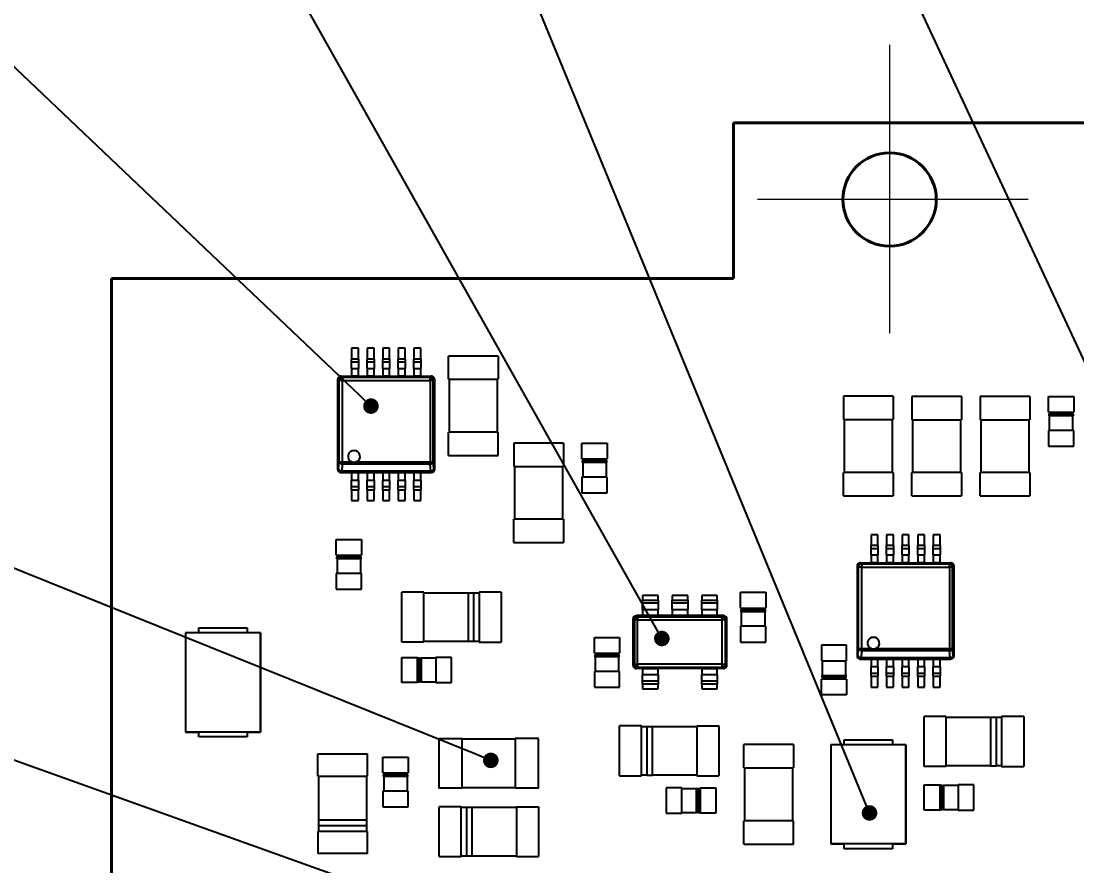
# Paper-space layout 'Layout1' of a CAD drawing. Header units: millimetres. Extents: x 0 to 841, y 0 to 594.
# Drawn here: x 67.9 to 135.8, y 484.7 to 539 of the extents above; entities that cross this region are included whole.
import ezdxf
from ezdxf import colors
from ezdxf.entities.mleader import LeaderData, LeaderLine
from ezdxf.math import Vec2, Vec3

# ---------------------------------------------------------------- set-up
doc = ezdxf.new("R2010")
doc.units = ezdxf.units.MM
doc.layers.get('0').update_dxf_attribs({"lineweight": 50})
doc.styles.add('GOST-2.304_Type-B_italic', font='GOST Common Italic.ttf')

# ---------------------------------------------------------------- blocks, each defined once
blk = doc.blocks.new('_Dot')
at = {"color": 0, "linetype": 'ByBlock', "lineweight": -2}
blk.add_line((-0.5, 0), (-1, 0), dxfattribs=at)
at = {"color": 0, "linetype": 'ByBlock', "lineweight": 90, "const_width": 0.5}
blk.add_lwpolyline([(-0.25, 0, 1), (0.25, 0, 1)], format="xyb", close=True, dxfattribs=at)

psp = doc.layouts.get("Layout1")

# ---------------------------------------------------------------- linework, layer by layer
at = {"color": 18, "lineweight": 20, "true_color": 0x000000}
for p, q in [((123.748, 537.471), (123.748, 518.927)), ((132.65, 527.521), (115.25, 527.521))]:
    psp.add_line(p, q, dxfattribs=at)
at = {"color": 18, "linetype": 'Continuous', "lineweight": 40, "true_color": 0x000000}
for p, q in [((113.712, 522.449), (113.712, 532.449)), ((113.712, 532.449), (273.71, 532.449)), ((73.712, 522.449), (113.712, 522.449)), ((73.712, 342.451), (73.712, 522.449))]:
    psp.add_line(p, q, dxfattribs=at)
at = {"color": 18, "linetype": 'Continuous', "lineweight": 25, "true_color": 0x000000}
for p, q in [((89.592, 517.955), (89.152, 517.955)), ((89.152, 517.955), (89.152, 517.255)), ((89.592, 517.255), (89.592, 517.955)), ((90.592, 517.955), (90.152, 517.955)), ((90.152, 517.955), (90.152, 517.255)), ((90.592, 517.255), (90.592, 517.955)), ((91.592, 517.955), (91.152, 517.955)), ((91.152, 517.955), (91.152, 517.255)), ((91.592, 517.255), (91.592, 517.955)), ((92.592, 517.955), (92.152, 517.955)), ((92.152, 517.955), (92.152, 517.255)), ((92.592, 517.255), (92.592, 517.955)), ((93.592, 517.955), (93.152, 517.955)), ((93.152, 517.955), (93.152, 517.255)), ((93.592, 517.255), (93.592, 517.955)), ((98.572, 517.455), (95.372, 517.455)), ((95.372, 515.955), (95.372, 517.455)), ((98.572, 517.455), (98.572, 515.955)), ((89.592, 517.255), (89.152, 517.255)), ((89.152, 517.055), (89.152, 517.255)), ((89.592, 517.055), (89.152, 517.055)), ((89.152, 516.655), (89.152, 517.055)), ((89.592, 517.255), (89.592, 517.055)), ((89.592, 517.055), (89.592, 516.655)), ((90.592, 517.255), (90.152, 517.255)), ((90.152, 517.055), (90.152, 517.255)), ((90.592, 517.055), (90.152, 517.055)), ((90.152, 516.655), (90.152, 517.055)), ((90.592, 517.255), (90.592, 517.055)), ((90.592, 517.055), (90.592, 516.655)), ((91.592, 517.255), (91.152, 517.255)), ((91.152, 517.055), (91.152, 517.255)), ((91.592, 517.055), (91.152, 517.055)), ((91.152, 516.655), (91.152, 517.055)), ((91.592, 517.255), (91.592, 517.055)), ((91.592, 517.055), (91.592, 516.655)), ((92.592, 517.255), (92.152, 517.255)), ((92.152, 517.055), (92.152, 517.255)), ((92.592, 517.055), (92.152, 517.055)), ((92.152, 516.655), (92.152, 517.055)), ((92.592, 517.255), (92.592, 517.055)), ((92.592, 517.055), (92.592, 516.655)), ((93.592, 517.255), (93.152, 517.255)), ((93.152, 517.055), (93.152, 517.255)), ((93.592, 517.055), (93.152, 517.055)), ((93.152, 516.655), (93.152, 517.055)), ((93.592, 517.255), (93.592, 517.055)), ((93.592, 517.055), (93.592, 516.655)), ((88.279, 516.008), (88.272, 515.953)), ((88.472, 516.155), (88.472, 516.154)), ((88.472, 516.155), (89.152, 516.155)), ((88.552, 516.074), (88.472, 516.154)), ((88.472, 516.154), (94.272, 516.154)), ((88.552, 516.074), (88.552, 515.875)), ((94.192, 516.074), (88.552, 516.074)), ((89.152, 516.655), (89.592, 516.655)), ((89.152, 516.655), (89.152, 516.155)), ((89.592, 516.155), (89.152, 516.155)), ((89.592, 516.155), (89.592, 516.655)), ((89.592, 516.155), (90.152, 516.155)), ((90.152, 516.655), (90.592, 516.655)), ((90.152, 516.655), (90.152, 516.155)), ((90.592, 516.155), (90.152, 516.155)), ((90.592, 516.155), (90.592, 516.655)), ((90.592, 516.155), (91.152, 516.155)), ((91.152, 516.655), (91.592, 516.655)), ((91.152, 516.655), (91.152, 516.155)), ((91.592, 516.155), (91.152, 516.155)), ((91.592, 516.155), (91.592, 516.655)), ((91.592, 516.155), (92.152, 516.155)), ((92.152, 516.655), (92.592, 516.655)), ((92.152, 516.655), (92.152, 516.155)), ((92.592, 516.155), (92.152, 516.155)), ((92.592, 516.155), (92.592, 516.655)), ((92.592, 516.155), (93.152, 516.155)), ((93.152, 516.655), (93.592, 516.655)), ((93.152, 516.655), (93.152, 516.155)), ((93.592, 516.155), (93.152, 516.155)), ((93.592, 516.155), (93.592, 516.655)), ((93.592, 516.155), (94.272, 516.155)), ((94.272, 516.154), (94.192, 516.074)), ((94.192, 515.875), (94.192, 516.074)), ((94.272, 516.154), (94.272, 516.155)), ((94.472, 515.953), (94.465, 516.008)), ((88.273, 515.955), (88.272, 515.955)), ((88.272, 510.155), (88.272, 515.955)), ((88.353, 515.875), (88.273, 515.955)), ((88.273, 510.155), (88.273, 515.955)), ((88.353, 510.638), (88.353, 515.875)), ((88.552, 515.875), (88.353, 515.875)), ((88.552, 515.875), (94.192, 515.875)), ((88.552, 510.638), (88.552, 515.875)), ((94.192, 515.875), (94.192, 510.638)), ((94.391, 515.875), (94.192, 515.875)), ((94.391, 515.875), (94.471, 515.955)), ((94.391, 510.638), (94.391, 515.875)), ((94.471, 515.955), (94.471, 510.155)), ((94.472, 515.955), (94.471, 515.955)), ((94.472, 510.155), (94.472, 515.955)), ((95.372, 515.955), (98.572, 515.955)), ((95.422, 515.955), (95.422, 512.555)), ((98.522, 512.555), (98.522, 515.955)), ((120.772, 514.861), (120.772, 513.361)), ((123.972, 514.861), (120.772, 514.861)), ((123.972, 514.861), (123.972, 513.361)), ((125.172, 514.855), (125.172, 513.355)), ((128.372, 514.855), (125.172, 514.855)), ((128.372, 514.855), (128.372, 513.355)), ((129.572, 514.855), (129.572, 513.355)), ((132.772, 514.855), (129.572, 514.855)), ((132.772, 514.855), (132.772, 513.355)), ((133.96, 514.855), (135.584, 514.855)), ((133.96, 513.839), (133.96, 514.855)), ((135.584, 514.855), (135.584, 513.839)), ((120.772, 513.361), (123.972, 513.361)), ((120.822, 513.361), (120.822, 509.961)), ((123.922, 509.961), (123.922, 513.361)), ((125.172, 513.355), (128.372, 513.355)), ((125.222, 513.355), (125.222, 509.955)), ((128.322, 509.955), (128.322, 513.355)), ((129.572, 513.355), (132.772, 513.355)), ((129.622, 513.355), (129.622, 509.955)), ((132.722, 509.955), (132.722, 513.355)), ((133.96, 513.839), (135.584, 513.839)), ((134.004, 513.723), (135.54, 513.723)), ((134.004, 513.605), (134.004, 513.723)), ((135.54, 513.605), (134.004, 513.605)), ((134.01, 513.839), (134.01, 513.723)), ((134.01, 513.605), (134.01, 512.671)), ((135.534, 513.723), (135.534, 513.839)), ((135.534, 512.671), (135.534, 513.605)), ((135.54, 513.723), (135.54, 513.605)), ((135.584, 512.671), (133.96, 512.671)), ((133.96, 512.671), (133.96, 511.655)), ((135.584, 511.655), (135.584, 512.671)), ((98.572, 512.555), (95.372, 512.555)), ((95.372, 511.055), (95.372, 512.555)), ((98.572, 511.055), (98.572, 512.555)), ((89.242, 511.364), (89.306, 511.376)), ((89.306, 511.376), (89.326, 511.372)), ((99.572, 511.855), (99.572, 510.355)), ((102.772, 511.855), (99.572, 511.855)), ((102.772, 511.855), (102.772, 510.355)), ((103.96, 511.855), (105.584, 511.855)), ((103.96, 510.839), (103.96, 511.855)), ((105.584, 511.855), (105.584, 510.839)), ((133.96, 511.655), (135.584, 511.655)), ((88.306, 510.188), (88.353, 510.638)), ((88.353, 510.638), (88.552, 510.638)), ((88.552, 510.497), (88.552, 510.638)), ((88.552, 510.638), (89.14, 510.638)), ((89.15, 510.634), (89.1, 510.668)), ((89.554, 510.697), (89.465, 510.636)), ((89.471, 510.638), (94.192, 510.638)), ((94.192, 510.638), (94.391, 510.638)), ((94.192, 510.638), (94.192, 510.497)), ((94.439, 510.188), (94.391, 510.638)), ((95.372, 511.055), (98.572, 511.055)), ((103.96, 510.839), (105.584, 510.839)), ((104.004, 510.723), (105.54, 510.723)), ((104.004, 510.605), (104.004, 510.723)), ((105.54, 510.605), (104.004, 510.605)), ((104.01, 510.839), (104.01, 510.723)), ((104.01, 510.605), (104.01, 509.671)), ((105.534, 510.723), (105.534, 510.839)), ((105.534, 509.671), (105.534, 510.605)), ((105.54, 510.723), (105.54, 510.605)), ((88.272, 510.155), (88.273, 510.155)), ((88.273, 510.155), (88.306, 510.188)), ((88.419, 509.962), (88.475, 509.955)), ((88.505, 509.989), (88.472, 509.956)), ((94.272, 509.956), (88.472, 509.956)), ((88.472, 509.956), (88.472, 509.955)), ((88.472, 509.955), (89.152, 509.955)), ((88.552, 510.497), (88.505, 510.046)), ((94.24, 510.046), (88.505, 510.046)), ((88.505, 510.046), (88.505, 509.989)), ((94.24, 509.989), (88.505, 509.989)), ((94.192, 510.497), (88.552, 510.497)), ((89.152, 509.955), (89.592, 509.955)), ((89.152, 509.955), (89.152, 509.455)), ((89.592, 509.455), (89.592, 509.955)), ((89.592, 509.955), (90.152, 509.955)), ((90.152, 509.955), (90.592, 509.955)), ((90.152, 509.955), (90.152, 509.455)), ((90.592, 509.455), (90.592, 509.955)), ((90.592, 509.955), (91.152, 509.955)), ((91.152, 509.955), (91.592, 509.955)), ((91.152, 509.955), (91.152, 509.455)), ((91.592, 509.455), (91.592, 509.955)), ((91.592, 509.955), (92.152, 509.955)), ((92.152, 509.955), (92.592, 509.955)), ((92.152, 509.955), (92.152, 509.455)), ((92.592, 509.455), (92.592, 509.955)), ((92.592, 509.955), (93.152, 509.955)), ((93.152, 509.955), (93.152, 509.455)), ((93.152, 509.955), (93.592, 509.955)), ((93.592, 509.455), (93.592, 509.955)), ((93.592, 509.955), (94.272, 509.955)), ((94.24, 510.046), (94.192, 510.497)), ((94.24, 509.989), (94.24, 510.046)), ((94.272, 509.956), (94.24, 509.989)), ((94.272, 509.955), (94.272, 509.956)), ((94.471, 510.155), (94.439, 510.188)), ((94.471, 510.155), (94.472, 510.155)), ((99.572, 510.355), (102.772, 510.355)), ((99.622, 510.355), (99.622, 506.955)), ((102.722, 506.955), (102.722, 510.355)), ((123.972, 509.961), (120.772, 509.961)), ((120.772, 508.461), (120.772, 509.961)), ((123.972, 509.961), (123.972, 508.461)), ((128.372, 509.955), (125.172, 509.955)), ((125.172, 508.455), (125.172, 509.955)), ((128.372, 509.955), (128.372, 508.455)), ((132.772, 509.955), (129.572, 509.955)), ((129.572, 508.455), (129.572, 509.955)), ((132.772, 509.955), (132.772, 508.455)), ((89.592, 509.455), (89.152, 509.455)), ((89.152, 509.055), (89.152, 509.455)), ((89.592, 509.455), (89.592, 509.055)), ((90.592, 509.455), (90.152, 509.455)), ((90.152, 509.055), (90.152, 509.455)), ((90.592, 509.455), (90.592, 509.055)), ((91.592, 509.455), (91.152, 509.455)), ((91.152, 509.055), (91.152, 509.455)), ((91.592, 509.455), (91.592, 509.055)), ((92.592, 509.455), (92.152, 509.455)), ((92.152, 509.055), (92.152, 509.455)), ((92.592, 509.455), (92.592, 509.055)), ((93.592, 509.455), (93.152, 509.455)), ((93.152, 509.055), (93.152, 509.455)), ((93.592, 509.455), (93.592, 509.055)), ((105.584, 509.671), (103.96, 509.671)), ((103.96, 509.671), (103.96, 508.655)), ((105.584, 508.655), (105.584, 509.671)), ((89.152, 509.055), (89.592, 509.055)), ((89.152, 508.855), (89.152, 509.055)), ((89.152, 508.855), (89.592, 508.855)), ((89.152, 508.855), (89.152, 508.155)), ((89.592, 509.055), (89.592, 508.855)), ((89.592, 508.155), (89.592, 508.855)), ((90.152, 509.055), (90.592, 509.055)), ((90.152, 508.855), (90.152, 509.055)), ((90.152, 508.855), (90.592, 508.855)), ((90.152, 508.855), (90.152, 508.155)), ((90.592, 509.055), (90.592, 508.855)), ((90.592, 508.155), (90.592, 508.855)), ((91.152, 509.055), (91.592, 509.055)), ((91.152, 508.855), (91.152, 509.055)), ((91.152, 508.855), (91.592, 508.855)), ((91.152, 508.855), (91.152, 508.155)), ((91.592, 509.055), (91.592, 508.855)), ((91.592, 508.155), (91.592, 508.855)), ((92.152, 509.055), (92.592, 509.055)), ((92.152, 508.855), (92.152, 509.055)), ((92.152, 508.855), (92.592, 508.855)), ((92.152, 508.855), (92.152, 508.155)), ((92.592, 509.055), (92.592, 508.855)), ((92.592, 508.155), (92.592, 508.855)), ((93.152, 509.055), (93.592, 509.055)), ((93.152, 508.855), (93.152, 509.055)), ((93.152, 508.855), (93.592, 508.855)), ((93.152, 508.855), (93.152, 508.155)), ((93.592, 509.055), (93.592, 508.855)), ((93.592, 508.155), (93.592, 508.855)), ((103.96, 508.655), (105.584, 508.655)), ((89.152, 508.155), (89.592, 508.155)), ((90.152, 508.155), (90.592, 508.155)), ((91.152, 508.155), (91.592, 508.155)), ((92.152, 508.155), (92.592, 508.155)), ((93.152, 508.155), (93.592, 508.155)), ((120.772, 508.461), (123.972, 508.461)), ((125.172, 508.455), (128.372, 508.455)), ((129.572, 508.455), (132.772, 508.455)), ((102.772, 506.955), (99.572, 506.955)), ((99.572, 505.455), (99.572, 506.955)), ((102.772, 506.955), (102.772, 505.455)), ((122.992, 505.955), (122.552, 505.955)), ((122.552, 505.955), (122.552, 505.255)), ((122.992, 505.255), (122.992, 505.955)), ((123.992, 505.955), (123.552, 505.955)), ((123.552, 505.955), (123.552, 505.255)), ((123.992, 505.255), (123.992, 505.955)), ((124.992, 505.955), (124.552, 505.955)), ((124.552, 505.955), (124.552, 505.255)), ((124.992, 505.255), (124.992, 505.955)), ((125.992, 505.955), (125.552, 505.955)), ((125.552, 505.955), (125.552, 505.255)), ((125.992, 505.255), (125.992, 505.955)), ((126.992, 505.955), (126.552, 505.955)), ((126.552, 505.955), (126.552, 505.255)), ((126.992, 505.255), (126.992, 505.955)), ((88.16, 505.655), (89.784, 505.655)), ((88.16, 504.639), (88.16, 505.655)), ((89.784, 505.655), (89.784, 504.639)), ((99.572, 505.455), (102.772, 505.455)), ((122.992, 505.255), (122.552, 505.255)), ((122.552, 505.055), (122.552, 505.255)), ((122.992, 505.255), (122.992, 505.055)), ((123.992, 505.255), (123.552, 505.255)), ((123.552, 505.055), (123.552, 505.255)), ((123.992, 505.255), (123.992, 505.055)), ((124.992, 505.255), (124.552, 505.255)), ((124.552, 505.055), (124.552, 505.255)), ((124.992, 505.255), (124.992, 505.055)), ((125.992, 505.255), (125.552, 505.255)), ((125.552, 505.055), (125.552, 505.255)), ((125.992, 505.255), (125.992, 505.055)), ((126.992, 505.255), (126.552, 505.255)), ((126.552, 505.055), (126.552, 505.255)), ((126.992, 505.255), (126.992, 505.055)), ((88.16, 504.639), (89.784, 504.639)), ((88.204, 504.523), (89.74, 504.523)), ((88.204, 504.405), (88.204, 504.523)), ((88.21, 504.639), (88.21, 504.523)), ((89.734, 504.523), (89.734, 504.639)), ((89.74, 504.523), (89.74, 504.405)), ((122.992, 505.055), (122.552, 505.055)), ((122.552, 504.655), (122.552, 505.055)), ((122.552, 504.655), (122.992, 504.655)), ((122.552, 504.655), (122.552, 504.155)), ((122.992, 505.055), (122.992, 504.655)), ((122.992, 504.155), (122.992, 504.655)), ((123.992, 505.055), (123.552, 505.055)), ((123.552, 504.655), (123.552, 505.055)), ((123.552, 504.655), (123.992, 504.655)), ((123.552, 504.655), (123.552, 504.155)), ((123.992, 505.055), (123.992, 504.655)), ((123.992, 504.155), (123.992, 504.655)), ((124.992, 505.055), (124.552, 505.055)), ((124.552, 504.655), (124.552, 505.055)), ((124.552, 504.655), (124.992, 504.655)), ((124.552, 504.655), (124.552, 504.155)), ((124.992, 505.055), (124.992, 504.655)), ((124.992, 504.155), (124.992, 504.655)), ((125.992, 505.055), (125.552, 505.055)), ((125.552, 504.655), (125.552, 505.055)), ((125.552, 504.655), (125.992, 504.655)), ((125.552, 504.655), (125.552, 504.155)), ((125.992, 505.055), (125.992, 504.655)), ((125.992, 504.155), (125.992, 504.655)), ((126.992, 505.055), (126.552, 505.055)), ((126.552, 504.655), (126.552, 505.055)), ((126.552, 504.655), (126.992, 504.655)), ((126.552, 504.655), (126.552, 504.155)), ((126.992, 505.055), (126.992, 504.655)), ((126.992, 504.155), (126.992, 504.655)), ((89.74, 504.405), (88.204, 504.405)), ((88.21, 504.405), (88.21, 503.471)), ((89.734, 503.471), (89.734, 504.405)), ((121.679, 504.008), (121.672, 503.953)), ((121.673, 503.955), (121.672, 503.955)), ((121.672, 498.155), (121.672, 503.955)), ((121.753, 503.875), (121.673, 503.955)), ((121.673, 498.155), (121.673, 503.955)), ((121.753, 498.638), (121.753, 503.875)), ((121.952, 503.875), (121.753, 503.875)), ((121.872, 504.155), (121.872, 504.154)), ((121.872, 504.155), (122.552, 504.155)), ((121.952, 504.074), (121.872, 504.154)), ((121.872, 504.154), (127.672, 504.154)), ((121.952, 504.074), (121.952, 503.875)), ((127.592, 504.074), (121.952, 504.074)), ((121.952, 498.638), (121.952, 503.875)), ((121.952, 503.875), (127.592, 503.875)), ((122.992, 504.155), (122.552, 504.155)), ((122.992, 504.155), (123.552, 504.155)), ((123.992, 504.155), (123.552, 504.155)), ((123.992, 504.155), (124.552, 504.155)), ((124.992, 504.155), (124.552, 504.155)), ((124.992, 504.155), (125.552, 504.155)), ((125.992, 504.155), (125.552, 504.155)), ((125.992, 504.155), (126.552, 504.155)), ((126.992, 504.155), (126.552, 504.155)), ((126.992, 504.155), (127.672, 504.155)), ((127.672, 504.154), (127.592, 504.074)), ((127.592, 503.875), (127.592, 504.074)), ((127.592, 503.875), (127.592, 498.638)), ((127.791, 503.875), (127.592, 503.875)), ((127.672, 504.154), (127.672, 504.155)), ((127.791, 503.875), (127.871, 503.955)), ((127.791, 498.638), (127.791, 503.875)), ((127.872, 503.953), (127.865, 504.008)), ((127.871, 503.955), (127.871, 498.155)), ((127.872, 503.955), (127.871, 503.955)), ((127.872, 498.155), (127.872, 503.955)), ((89.784, 503.471), (88.16, 503.471)), ((88.16, 503.471), (88.16, 502.455)), ((89.784, 502.455), (89.784, 503.471)), ((88.16, 502.455), (89.784, 502.455)), ((93.794, 502.255), (92.372, 502.255)), ((92.372, 499.055), (92.372, 502.255)), ((93.794, 499.055), (93.794, 502.255)), ((96.638, 502.205), (93.794, 502.205)), ((96.638, 502.209), (96.638, 499.101)), ((96.994, 502.209), (96.638, 502.209)), ((96.994, 502.209), (96.994, 499.101)), ((97.35, 502.205), (96.994, 502.205)), ((98.772, 502.255), (97.35, 502.255)), ((97.35, 502.255), (97.35, 499.055)), ((98.772, 502.255), (98.772, 499.055)), ((108.862, 502.055), (107.862, 502.055)), ((107.862, 502.055), (107.862, 501.755)), ((107.862, 501.755), (108.862, 501.755)), ((107.862, 501.555), (107.862, 501.755)), ((108.862, 501.755), (108.862, 502.055)), ((108.862, 501.755), (108.862, 501.555)), ((110.762, 502.055), (109.762, 502.055)), ((109.762, 502.055), (109.762, 501.755)), ((109.762, 501.755), (110.762, 501.755)), ((109.762, 501.555), (109.762, 501.755)), ((110.762, 501.755), (110.762, 502.055)), ((110.762, 501.755), (110.762, 501.555)), ((112.662, 502.055), (111.662, 502.055)), ((111.662, 502.055), (111.662, 501.755)), ((111.662, 501.755), (112.662, 501.755)), ((111.662, 501.555), (111.662, 501.755)), ((112.662, 501.755), (112.662, 502.055)), ((112.662, 501.755), (112.662, 501.555)), ((114.16, 502.255), (115.784, 502.255)), ((114.16, 501.239), (114.16, 502.255)), ((115.784, 502.255), (115.784, 501.239)), ((108.862, 501.555), (107.862, 501.555)), ((107.862, 501.155), (107.862, 501.555)), ((107.862, 501.155), (108.862, 501.155)), ((107.862, 501.155), (107.862, 500.755)), ((108.862, 501.555), (108.862, 501.155)), ((108.862, 500.755), (108.862, 501.155)), ((110.762, 501.555), (109.762, 501.555)), ((109.762, 501.155), (109.762, 501.555)), ((109.762, 501.155), (110.762, 501.155)), ((109.762, 501.155), (109.762, 500.755)), ((110.762, 501.555), (110.762, 501.155)), ((110.762, 500.755), (110.762, 501.155)), ((112.662, 501.555), (111.662, 501.555)), ((111.662, 501.155), (111.662, 501.555)), ((111.662, 501.155), (112.662, 501.155)), ((111.662, 501.155), (111.662, 500.755)), ((112.662, 501.555), (112.662, 501.155)), ((112.662, 500.755), (112.662, 501.155)), ((114.16, 501.239), (115.784, 501.239)), ((114.204, 501.123), (115.74, 501.123)), ((114.204, 501.005), (114.204, 501.123)), ((114.21, 501.239), (114.21, 501.123)), ((115.734, 501.123), (115.734, 501.239)), ((115.74, 501.123), (115.74, 501.005)), ((107.263, 500.555), (107.262, 500.555)), ((107.262, 500.555), (107.262, 497.555)), ((107.263, 500.555), (107.343, 500.475)), ((107.263, 497.555), (107.263, 500.555)), ((107.542, 500.475), (107.343, 500.475)), ((107.343, 500.475), (107.343, 497.635)), ((107.462, 500.755), (107.462, 500.754)), ((107.862, 500.755), (107.462, 500.755)), ((107.462, 500.754), (107.542, 500.674)), ((107.462, 500.754), (113.062, 500.754)), ((107.542, 500.674), (107.542, 500.475)), ((107.542, 500.674), (112.982, 500.674)), ((107.542, 497.635), (107.542, 500.475)), ((107.542, 500.475), (112.982, 500.475)), ((108.862, 500.755), (107.862, 500.755)), ((109.762, 500.755), (108.862, 500.755)), ((110.762, 500.755), (109.762, 500.755)), ((111.662, 500.755), (110.762, 500.755)), ((112.662, 500.755), (111.662, 500.755)), ((113.062, 500.755), (112.662, 500.755)), ((112.982, 500.674), (113.062, 500.754)), ((112.982, 500.475), (112.982, 500.674)), ((112.982, 497.635), (112.982, 500.475)), ((113.181, 500.475), (112.982, 500.475)), ((113.114, 500.748), (113.059, 500.755)), ((113.062, 500.754), (113.062, 500.755)), ((113.261, 500.555), (113.181, 500.475)), ((113.181, 500.475), (113.181, 497.635)), ((113.261, 500.555), (113.261, 497.555)), ((113.262, 500.555), (113.261, 500.555)), ((113.262, 500.555), (113.262, 497.555)), ((115.74, 501.005), (114.204, 501.005)), ((114.21, 501.005), (114.21, 500.071)), ((115.734, 500.071), (115.734, 501.005)), ((79.33, 499.961), (82.43, 499.961)), ((79.33, 499.643), (79.33, 499.961)), ((82.43, 499.961), (82.43, 499.643)), ((115.784, 500.071), (114.16, 500.071)), ((114.16, 500.071), (114.16, 499.055)), ((115.784, 499.055), (115.784, 500.071)), ((78.468, 499.642), (78.467, 499.643)), ((78.467, 499.643), (78.467, 493.267)), ((79.33, 499.644), (78.468, 499.644)), ((78.468, 499.644), (78.469, 499.643)), ((78.468, 499.643), (78.468, 493.267)), ((83.292, 499.643), (78.468, 499.643)), ((83.292, 499.644), (82.43, 499.644)), ((83.291, 499.643), (83.292, 499.644)), ((83.293, 499.643), (83.292, 499.642)), ((83.292, 499.643), (83.292, 493.267)), ((83.293, 493.267), (83.293, 499.643)), ((93.794, 499.055), (92.372, 499.055)), ((93.794, 499.105), (96.638, 499.105)), ((96.638, 499.101), (96.994, 499.101)), ((96.994, 499.105), (97.35, 499.105)), ((97.35, 499.055), (98.772, 499.055)), ((104.76, 499.351), (106.384, 499.351)), ((104.76, 498.335), (104.76, 499.351)), ((106.384, 499.351), (106.384, 498.335)), ((114.16, 499.055), (115.784, 499.055)), ((122.642, 499.364), (122.706, 499.376)), ((122.706, 499.376), (122.791, 499.36)), ((119.36, 498.855), (119.36, 497.839)), ((120.984, 498.855), (119.36, 498.855)), ((120.984, 497.839), (120.984, 498.855)), ((121.706, 498.188), (121.753, 498.638)), ((121.753, 498.638), (121.952, 498.638)), ((121.952, 498.497), (121.905, 498.046)), ((121.952, 498.497), (121.952, 498.638)), ((121.952, 498.638), (122.54, 498.638)), ((127.592, 498.497), (121.952, 498.497)), ((122.55, 498.634), (122.5, 498.668)), ((122.954, 498.697), (122.865, 498.636)), ((122.871, 498.638), (127.592, 498.638)), ((127.592, 498.638), (127.791, 498.638)), ((127.592, 498.638), (127.592, 498.497)), ((127.64, 498.046), (127.592, 498.497)), ((127.839, 498.188), (127.791, 498.638)), ((92.372, 498.067), (93.388, 498.067)), ((92.372, 496.443), (92.372, 498.067)), ((93.388, 496.443), (93.388, 498.067)), ((93.504, 498.017), (93.388, 498.017)), ((93.504, 496.487), (93.504, 498.023)), ((93.504, 498.023), (93.622, 498.023)), ((93.622, 498.023), (93.622, 496.487)), ((94.556, 498.017), (93.622, 498.017)), ((95.572, 498.067), (94.556, 498.067)), ((94.556, 498.067), (94.556, 496.443)), ((95.572, 496.443), (95.572, 498.067)), ((104.76, 498.335), (106.384, 498.335)), ((104.804, 498.219), (106.34, 498.219)), ((104.804, 498.101), (104.804, 498.219)), ((106.34, 498.101), (104.804, 498.101)), ((104.81, 498.335), (104.81, 498.219)), ((104.81, 498.101), (104.81, 497.167)), ((106.334, 498.219), (106.334, 498.335)), ((106.334, 497.167), (106.334, 498.101)), ((106.34, 498.219), (106.34, 498.101)), ((119.36, 497.839), (120.984, 497.839)), ((119.41, 497.839), (119.41, 496.905)), ((120.934, 496.905), (120.934, 497.839)), ((121.672, 498.155), (121.673, 498.155)), ((121.673, 498.155), (121.706, 498.188)), ((121.819, 497.962), (121.875, 497.955)), ((121.905, 497.989), (121.872, 497.956)), ((127.672, 497.956), (121.872, 497.956)), ((121.872, 497.956), (121.872, 497.955)), ((121.872, 497.955), (122.552, 497.955)), ((127.64, 498.046), (121.905, 498.046)), ((121.905, 498.046), (121.905, 497.989)), ((127.64, 497.989), (121.905, 497.989)), ((122.552, 497.955), (122.992, 497.955)), ((122.552, 497.955), (122.552, 497.455)), ((122.992, 497.455), (122.992, 497.955)), ((122.992, 497.955), (123.552, 497.955)), ((123.552, 497.955), (123.552, 497.455)), ((123.552, 497.955), (123.992, 497.955)), ((123.992, 497.455), (123.992, 497.955)), ((123.992, 497.955), (124.552, 497.955)), ((124.552, 497.955), (124.552, 497.455)), ((124.552, 497.955), (124.992, 497.955)), ((124.992, 497.455), (124.992, 497.955)), ((124.992, 497.955), (125.552, 497.955)), ((125.552, 497.955), (125.552, 497.455)), ((125.552, 497.955), (125.992, 497.955)), ((125.992, 497.455), (125.992, 497.955)), ((125.992, 497.955), (126.552, 497.955)), ((126.552, 497.955), (126.552, 497.455)), ((126.552, 497.955), (126.992, 497.955)), ((126.992, 497.455), (126.992, 497.955)), ((126.992, 497.955), (127.672, 497.955)), ((127.64, 497.989), (127.64, 498.046)), ((127.672, 497.956), (127.64, 497.989)), ((127.672, 497.955), (127.672, 497.956)), ((127.871, 498.155), (127.839, 498.188)), ((127.871, 498.155), (127.872, 498.155)), ((106.384, 497.167), (104.76, 497.167)), ((104.76, 497.167), (104.76, 496.151)), ((106.384, 496.151), (106.384, 497.167)), ((107.262, 497.558), (107.269, 497.503)), ((107.262, 497.555), (107.263, 497.555)), ((107.343, 497.635), (107.263, 497.555)), ((107.343, 497.635), (107.542, 497.635)), ((107.462, 497.356), (107.542, 497.436)), ((113.062, 497.356), (107.462, 497.356)), ((107.462, 497.356), (107.462, 497.355)), ((107.862, 497.355), (107.462, 497.355)), ((112.982, 497.635), (107.542, 497.635)), ((107.542, 497.635), (107.542, 497.436)), ((107.542, 497.436), (112.982, 497.436)), ((107.862, 497.355), (107.862, 496.955)), ((107.862, 497.355), (108.862, 497.355)), ((108.862, 496.955), (108.862, 497.355)), ((111.662, 497.355), (108.862, 497.355)), ((111.662, 497.355), (111.662, 496.955)), ((111.662, 497.355), (112.662, 497.355)), ((112.662, 496.955), (112.662, 497.355)), ((113.062, 497.355), (112.662, 497.355)), ((112.982, 497.436), (112.982, 497.635)), ((112.982, 497.635), (113.181, 497.635)), ((112.982, 497.436), (113.062, 497.356)), ((113.062, 497.355), (113.062, 497.356)), ((113.181, 497.635), (113.261, 497.555)), ((113.255, 497.503), (113.261, 497.558)), ((113.261, 497.555), (113.262, 497.555)), ((122.992, 497.455), (122.552, 497.455)), ((122.552, 497.055), (122.552, 497.455)), ((122.552, 497.055), (122.992, 497.055)), ((122.552, 496.855), (122.552, 497.055)), ((122.992, 497.455), (122.992, 497.055)), ((122.992, 497.055), (122.992, 496.855)), ((123.992, 497.455), (123.552, 497.455)), ((123.552, 497.055), (123.552, 497.455)), ((123.552, 497.055), (123.992, 497.055)), ((123.552, 496.855), (123.552, 497.055)), ((123.992, 497.455), (123.992, 497.055)), ((123.992, 497.055), (123.992, 496.855)), ((124.992, 497.455), (124.552, 497.455)), ((124.552, 497.055), (124.552, 497.455)), ((124.552, 497.055), (124.992, 497.055)), ((124.552, 496.855), (124.552, 497.055)), ((124.992, 497.455), (124.992, 497.055)), ((124.992, 497.055), (124.992, 496.855)), ((125.992, 497.455), (125.552, 497.455)), ((125.552, 497.055), (125.552, 497.455)), ((125.552, 497.055), (125.992, 497.055)), ((125.552, 496.855), (125.552, 497.055)), ((125.992, 497.455), (125.992, 497.055)), ((125.992, 497.055), (125.992, 496.855)), ((126.992, 497.455), (126.552, 497.455)), ((126.552, 497.055), (126.552, 497.455)), ((126.552, 497.055), (126.992, 497.055)), ((126.552, 496.855), (126.552, 497.055)), ((126.992, 497.455), (126.992, 497.055)), ((126.992, 497.055), (126.992, 496.855)), ((93.388, 496.443), (92.372, 496.443)), ((93.388, 496.493), (93.504, 496.493)), ((93.622, 496.487), (93.504, 496.487)), ((93.622, 496.493), (94.556, 496.493)), ((94.556, 496.443), (95.572, 496.443)), ((108.862, 496.955), (107.862, 496.955)), ((107.862, 496.555), (107.862, 496.955)), ((107.862, 496.555), (108.862, 496.555)), ((107.862, 496.355), (107.862, 496.555)), ((108.862, 496.355), (107.862, 496.355)), ((107.862, 496.355), (107.862, 496.055)), ((108.862, 496.955), (108.862, 496.555)), ((108.862, 496.555), (108.862, 496.355)), ((108.862, 496.055), (108.862, 496.355)), ((112.662, 496.955), (111.662, 496.955)), ((111.662, 496.555), (111.662, 496.955)), ((111.662, 496.555), (112.662, 496.555)), ((111.662, 496.355), (111.662, 496.555)), ((112.662, 496.355), (111.662, 496.355)), ((111.662, 496.355), (111.662, 496.055)), ((112.662, 496.955), (112.662, 496.555)), ((112.662, 496.555), (112.662, 496.355)), ((112.662, 496.055), (112.662, 496.355)), ((120.984, 496.671), (119.36, 496.671)), ((119.36, 495.655), (119.36, 496.671)), ((119.404, 496.787), (119.404, 496.905)), ((119.404, 496.905), (120.94, 496.905)), ((120.94, 496.787), (119.404, 496.787)), ((119.41, 496.787), (119.41, 496.671)), ((120.934, 496.671), (120.934, 496.787)), ((120.94, 496.905), (120.94, 496.787)), ((120.984, 496.671), (120.984, 495.655)), ((122.552, 496.855), (122.992, 496.855)), ((122.552, 496.855), (122.552, 496.155)), ((122.992, 496.155), (122.992, 496.855)), ((123.552, 496.855), (123.992, 496.855)), ((123.552, 496.855), (123.552, 496.155)), ((123.992, 496.155), (123.992, 496.855)), ((124.552, 496.855), (124.992, 496.855)), ((124.552, 496.855), (124.552, 496.155)), ((124.992, 496.155), (124.992, 496.855)), ((125.552, 496.855), (125.992, 496.855)), ((125.552, 496.855), (125.552, 496.155)), ((125.992, 496.155), (125.992, 496.855)), ((126.552, 496.855), (126.992, 496.855)), ((126.552, 496.855), (126.552, 496.155)), ((126.992, 496.155), (126.992, 496.855)), ((104.76, 496.151), (106.384, 496.151)), ((107.862, 496.055), (108.862, 496.055)), ((111.662, 496.055), (112.662, 496.055)), ((120.984, 495.655), (119.36, 495.655)), ((122.552, 496.155), (122.992, 496.155)), ((123.552, 496.155), (123.992, 496.155)), ((124.552, 496.155), (124.992, 496.155)), ((125.552, 496.155), (125.992, 496.155)), ((126.552, 496.155), (126.992, 496.155)), ((107.794, 493.655), (106.372, 493.655)), ((106.372, 490.455), (106.372, 493.655)), ((107.794, 490.455), (107.794, 493.655)), ((108.15, 493.605), (107.794, 493.605)), ((108.506, 493.609), (108.15, 493.609)), ((108.15, 490.501), (108.15, 493.609)), ((108.506, 490.501), (108.506, 493.609)), ((111.35, 493.605), (108.506, 493.605)), ((111.35, 493.655), (111.35, 490.455)), ((111.35, 493.655), (112.772, 493.655)), ((112.772, 493.655), (112.772, 490.455)), ((127.394, 494.255), (125.972, 494.255)), ((125.972, 491.055), (125.972, 494.255)), ((127.394, 491.055), (127.394, 494.255)), ((130.238, 494.205), (127.394, 494.205)), ((130.238, 494.209), (130.238, 491.101)), ((130.594, 494.209), (130.238, 494.209)), ((130.594, 494.209), (130.594, 491.101)), ((130.95, 494.205), (130.594, 494.205)), ((132.372, 494.255), (130.95, 494.255)), ((130.95, 494.255), (130.95, 491.055)), ((132.372, 494.255), (132.372, 491.055)), ((78.467, 493.267), (78.468, 493.268)), ((78.469, 493.267), (78.468, 493.266)), ((83.292, 493.267), (78.468, 493.267)), ((78.468, 493.266), (79.33, 493.266)), ((79.33, 492.949), (79.33, 493.267)), ((82.43, 492.949), (79.33, 492.949)), ((82.43, 493.267), (82.43, 492.949)), ((82.43, 493.266), (83.292, 493.266)), ((83.292, 493.266), (83.291, 493.267)), ((83.292, 493.268), (83.293, 493.267)), ((94.767, 492.855), (94.767, 489.655)), ((94.767, 492.855), (96.267, 492.855)), ((96.267, 489.655), (96.267, 492.855)), ((99.667, 492.805), (96.267, 492.805)), ((101.167, 492.855), (99.667, 492.855)), ((99.667, 492.855), (99.667, 489.655)), ((101.167, 489.655), (101.167, 492.855)), ((117.572, 492.455), (114.372, 492.455)), ((114.372, 490.955), (114.372, 492.455)), ((117.572, 492.455), (117.572, 490.955)), ((120.822, 492.444), (119.96, 492.444)), ((119.96, 492.444), (119.961, 492.443)), ((119.96, 492.443), (119.96, 486.067)), ((119.96, 492.442), (119.96, 492.443)), ((119.96, 492.443), (119.96, 486.067)), ((124.784, 492.443), (119.96, 492.443)), ((120.822, 492.761), (123.922, 492.761)), ((120.822, 492.443), (120.822, 492.761)), ((123.922, 492.761), (123.922, 492.443)), ((124.784, 492.444), (123.922, 492.444)), ((124.783, 492.443), (124.784, 492.444)), ((124.785, 492.443), (124.784, 492.442)), ((124.784, 492.443), (124.784, 486.067)), ((124.785, 486.067), (124.785, 492.443)), ((86.972, 490.433), (86.972, 491.855)), ((86.972, 491.855), (90.172, 491.855)), ((90.172, 490.433), (90.172, 491.855)), ((91.16, 491.655), (92.784, 491.655)), ((91.16, 490.639), (91.16, 491.655)), ((92.784, 491.655), (92.784, 490.639)), ((114.372, 490.955), (117.572, 490.955)), ((114.422, 490.955), (114.422, 487.555)), ((117.522, 487.555), (117.522, 490.955)), ((127.394, 491.055), (125.972, 491.055)), ((127.394, 491.105), (130.238, 491.105)), ((130.238, 491.101), (130.594, 491.101)), ((130.594, 491.105), (130.95, 491.105)), ((130.95, 491.055), (132.372, 491.055)), ((86.972, 490.433), (90.172, 490.433)), ((87.022, 490.433), (87.022, 487.589)), ((90.122, 487.589), (90.122, 490.433)), ((91.16, 490.639), (92.784, 490.639)), ((91.204, 490.523), (92.74, 490.523)), ((91.204, 490.405), (91.204, 490.523)), ((92.74, 490.405), (91.204, 490.405)), ((91.21, 490.639), (91.21, 490.523)), ((91.21, 490.405), (91.21, 489.471)), ((92.734, 490.523), (92.734, 490.639)), ((92.734, 489.471), (92.734, 490.405)), ((92.74, 490.523), (92.74, 490.405)), ((106.372, 490.455), (107.794, 490.455)), ((107.794, 490.505), (108.15, 490.505)), ((108.15, 490.501), (108.506, 490.501)), ((108.506, 490.505), (111.35, 490.505)), ((111.35, 490.455), (112.772, 490.455)), ((96.267, 489.655), (94.767, 489.655)), ((96.267, 489.705), (99.667, 489.705)), ((101.167, 489.655), (99.667, 489.655)), ((109.372, 489.667), (109.372, 488.043)), ((110.388, 489.667), (109.372, 489.667)), ((110.388, 488.043), (110.388, 489.667)), ((111.322, 489.617), (110.388, 489.617)), ((111.322, 488.087), (111.322, 489.623)), ((111.322, 489.623), (111.44, 489.623)), ((111.44, 489.623), (111.44, 488.087)), ((111.556, 489.617), (111.44, 489.617)), ((111.556, 489.667), (111.556, 488.043)), ((111.556, 489.667), (112.572, 489.667)), ((112.572, 489.667), (112.572, 488.043)), ((125.972, 488.243), (125.972, 489.867)), ((125.972, 489.867), (126.988, 489.867)), ((126.988, 488.243), (126.988, 489.867)), ((127.104, 489.817), (126.988, 489.817)), ((127.104, 489.823), (127.222, 489.823)), ((127.104, 488.287), (127.104, 489.823)), ((127.222, 489.823), (127.222, 488.287)), ((128.156, 489.817), (127.222, 489.817)), ((129.172, 489.867), (128.156, 489.867)), ((128.156, 489.867), (128.156, 488.243)), ((129.172, 488.243), (129.172, 489.867)), ((92.784, 489.471), (91.16, 489.471)), ((91.16, 489.471), (91.16, 488.455)), ((92.784, 488.455), (92.784, 489.471)), ((91.16, 488.455), (92.784, 488.455)), ((96.194, 488.455), (94.772, 488.455)), ((94.772, 485.255), (94.772, 488.455)), ((96.194, 485.255), (96.194, 488.455)), ((96.55, 488.405), (96.194, 488.405)), ((96.906, 488.409), (96.55, 488.409)), ((96.55, 485.301), (96.55, 488.409)), ((96.906, 485.301), (96.906, 488.409)), ((99.75, 488.405), (96.906, 488.405)), ((99.75, 488.455), (99.75, 485.255)), ((99.75, 488.455), (101.172, 488.455)), ((101.172, 488.455), (101.172, 485.255)), ((126.988, 488.243), (125.972, 488.243)), ((126.988, 488.293), (127.104, 488.293)), ((127.222, 488.287), (127.104, 488.287)), ((127.222, 488.293), (128.156, 488.293)), ((128.156, 488.243), (129.172, 488.243)), ((90.126, 487.589), (87.018, 487.589)), ((87.018, 487.589), (87.018, 487.233)), ((90.126, 487.233), (90.126, 487.589)), ((109.372, 488.043), (110.388, 488.043)), ((110.388, 488.093), (111.322, 488.093)), ((111.44, 488.087), (111.322, 488.087)), ((111.44, 488.093), (111.556, 488.093)), ((112.572, 488.043), (111.556, 488.043)), ((117.572, 487.555), (114.372, 487.555)), ((114.372, 486.055), (114.372, 487.555)), ((117.572, 486.055), (117.572, 487.555)), ((86.972, 486.877), (86.972, 485.455)), ((90.172, 486.877), (86.972, 486.877)), ((90.126, 487.233), (87.018, 487.233)), ((87.022, 487.233), (87.022, 486.877)), ((90.122, 486.877), (90.122, 487.233)), ((90.172, 485.455), (90.172, 486.877)), ((90.172, 485.455), (86.972, 485.455)), ((114.372, 486.055), (117.572, 486.055)), ((119.96, 486.067), (119.96, 486.068)), ((119.961, 486.067), (119.96, 486.066)), ((124.784, 486.067), (119.96, 486.067)), ((119.96, 486.066), (120.822, 486.066)), ((120.822, 485.749), (120.822, 486.067)), ((123.922, 485.749), (120.822, 485.749)), ((123.922, 486.067), (123.922, 485.749)), ((123.922, 486.066), (124.784, 486.066)), ((124.784, 486.066), (124.783, 486.067)), ((124.784, 486.068), (124.785, 486.067)), ((94.772, 485.255), (96.194, 485.255)), ((96.194, 485.305), (96.55, 485.305)), ((96.55, 485.301), (96.906, 485.301)), ((96.906, 485.305), (99.75, 485.305)), ((99.75, 485.255), (101.172, 485.255))]:
    psp.add_line(p, q, dxfattribs=at)
at = {"color": 18, "linetype": 'Continuous', "lineweight": 40, "true_color": 0x000000}
psp.add_circle((123.748, 527.521), 3, dxfattribs=at)
at = {"color": 18, "linetype": 'Continuous', "lineweight": 25, "true_color": 0x000000}
for centre, radius, start, end in [((88.555, 515.873), 0.202, 90.73417, 179.26797), ((94.19, 515.873), 0.201, 0.72866, 89.26705), ((89.306, 510.989), 0.387, 295.24506, 244.75494), ((88.541, 510.692), 0.196, 196.00043, 273.17268), ((94.203, 510.692), 0.196, 266.82688, 344.00203), ((88.494, 510.242), 0.196, 196.00498, 273.1718), ((88.507, 510.19), 0.201, 180.73301, 269.26699), ((94.25, 510.242), 0.196, 266.82863, 343.99255), ((94.237, 510.19), 0.202, 270.73423, 359.26363), ((121.955, 503.873), 0.201, 90.72436, 179.27135), ((127.59, 503.873), 0.201, 0.72256, 89.27744), ((107.544, 500.473), 0.201, 90.72686, 179.27314), ((112.979, 500.473), 0.201, 0.72934, 89.27066), ((122.706, 498.989), 0.387, 295.24506, 244.75494), ((121.941, 498.692), 0.196, 196.00406, 273.17108), ((127.603, 498.692), 0.196, 266.82352, 344.00539), ((121.894, 498.242), 0.196, 195.99461, 273.17648), ((121.907, 498.19), 0.201, 180.7201, 269.2799), ((127.65, 498.242), 0.196, 266.82571, 344.0032), ((127.637, 498.19), 0.201, 270.72871, 359.27129), ((107.544, 497.638), 0.201, 180.73301, 269.26699), ((112.979, 497.638), 0.202, 270.73549, 359.26451)]:
    psp.add_arc(centre, radius, start, end, dxfattribs=at)
for points, knots in [([(88.272, 515.955), (88.275, 515.981), (88.281, 516.034), (88.327, 516.1), (88.394, 516.146), (88.446, 516.152), (88.472, 516.155)], [0, 0, 0, 0, 0.2500294, 0.5000097, 0.7500034, 1, 1, 1, 1]), ([(88.472, 516.154), (88.446, 516.151), (88.395, 516.144), (88.329, 516.098), (88.283, 516.033), (88.277, 515.981), (88.273, 515.955)], [0, 0, 0, 0, 0.2500094, 0.49999, 0.7499906, 1, 1, 1, 1]), ([(88.273, 515.955), (88.277, 515.981), (88.283, 516.033), (88.329, 516.098), (88.395, 516.144), (88.446, 516.151), (88.472, 516.154)], [0, 0, 0, 0, 0.2500094, 0.50001, 0.7499906, 1, 1, 1, 1]), ([(94.272, 516.155), (94.298, 516.152), (94.351, 516.146), (94.417, 516.1), (94.463, 516.034), (94.469, 515.981), (94.472, 515.955)], [0, 0, 0, 0, 0.249975, 0.499991, 0.749973, 1, 1, 1, 1]), ([(94.471, 515.955), (94.468, 515.981), (94.461, 516.033), (94.415, 516.098), (94.35, 516.144), (94.298, 516.151), (94.272, 516.154)], [0, 0, 0, 0, 0.250007, 0.500009, 0.750012, 1, 1, 1, 1]), ([(94.272, 516.154), (94.298, 516.151), (94.35, 516.144), (94.415, 516.098), (94.461, 516.033), (94.468, 515.981), (94.471, 515.955)], [0, 0, 0, 0, 0.249988, 0.499991, 0.749993, 1, 1, 1, 1]), ([(89.471, 510.638), (89.43, 510.623), (89.376, 510.604), (89.276, 510.599), (89.205, 510.61), (89.153, 510.633), (89.14, 510.638)], [0, 0, 0, 0, 0.379338, 0.499997, 0.879596, 1, 1, 1, 1]), ([(88.472, 509.955), (88.446, 509.958), (88.394, 509.964), (88.327, 510.011), (88.281, 510.077), (88.275, 510.129), (88.272, 510.155)], [0, 0, 0, 0, 0.250012, 0.499985, 0.750011, 1, 1, 1, 1]), ([(88.472, 509.956), (88.446, 509.96), (88.395, 509.966), (88.329, 510.012), (88.283, 510.078), (88.277, 510.129), (88.273, 510.155)], [0, 0, 0, 0, 0.250005, 0.500018, 0.749985, 1, 1, 1, 1]), ([(88.472, 509.956), (88.446, 509.96), (88.395, 509.966), (88.329, 510.012), (88.283, 510.078), (88.277, 510.129), (88.273, 510.155)], [0, 0, 0, 0, 0.250005, 0.500018, 0.749985, 1, 1, 1, 1]), ([(94.471, 510.155), (94.468, 510.129), (94.461, 510.078), (94.415, 510.012), (94.35, 509.966), (94.298, 509.96), (94.272, 509.956)], [0, 0, 0, 0, 0.250012, 0.499981, 0.750016, 1, 1, 1, 1]), ([(94.472, 510.155), (94.469, 510.129), (94.463, 510.077), (94.417, 510.011), (94.351, 509.964), (94.298, 509.958), (94.272, 509.955)], [0, 0, 0, 0, 0.249986, 0.500014, 0.750009, 1, 1, 1, 1]), ([(94.471, 510.155), (94.468, 510.129), (94.461, 510.078), (94.415, 510.012), (94.35, 509.966), (94.298, 509.96), (94.272, 509.956)], [0, 0, 0, 0, 0.250012, 0.499981, 0.750016, 1, 1, 1, 1]), ([(121.672, 503.955), (121.675, 503.981), (121.681, 504.034), (121.727, 504.1), (121.794, 504.146), (121.846, 504.152), (121.872, 504.155)], [0, 0, 0, 0, 0.249972, 0.500005, 0.749971, 1, 1, 1, 1]), ([(121.872, 504.154), (121.846, 504.151), (121.795, 504.145), (121.729, 504.098), (121.683, 504.033), (121.677, 503.981), (121.673, 503.955)], [0, 0, 0, 0, 0.249997, 0.499995, 0.749993, 1, 1, 1, 1]), ([(121.673, 503.955), (121.677, 503.981), (121.683, 504.033), (121.729, 504.098), (121.795, 504.145), (121.846, 504.151), (121.872, 504.154)], [0, 0, 0, 0, 0.250007, 0.500005, 0.750003, 1, 1, 1, 1]), ([(127.672, 504.155), (127.698, 504.152), (127.751, 504.146), (127.817, 504.1), (127.863, 504.034), (127.869, 503.981), (127.872, 503.955)], [0, 0, 0, 0, 0.249988, 0.5, 0.750012, 1, 1, 1, 1]), ([(127.871, 503.955), (127.868, 503.981), (127.861, 504.033), (127.815, 504.098), (127.75, 504.145), (127.698, 504.151), (127.672, 504.154)], [0, 0, 0, 0, 0.250003, 0.500033, 0.749997, 1, 1, 1, 1]), ([(127.672, 504.154), (127.698, 504.151), (127.75, 504.145), (127.815, 504.098), (127.861, 504.033), (127.868, 503.981), (127.871, 503.955)], [0, 0, 0, 0, 0.250003, 0.499967, 0.749997, 1, 1, 1, 1]), ([(107.262, 500.555), (107.265, 500.582), (107.271, 500.634), (107.317, 500.7), (107.383, 500.746), (107.435, 500.752), (107.462, 500.755)], [0, 0, 0, 0, 0.249986, 0.500014, 0.750009, 1, 1, 1, 1]), ([(107.263, 500.555), (107.266, 500.581), (107.272, 500.633), (107.318, 500.698), (107.384, 500.745), (107.436, 500.751), (107.462, 500.754)], [0, 0, 0, 0, 0.250012, 0.499981, 0.750016, 1, 1, 1, 1]), ([(107.263, 500.555), (107.266, 500.581), (107.272, 500.633), (107.318, 500.698), (107.384, 500.745), (107.436, 500.751), (107.462, 500.754)], [0, 0, 0, 0, 0.250012, 0.499981, 0.750016, 1, 1, 1, 1]), ([(113.062, 500.755), (113.088, 500.752), (113.14, 500.746), (113.206, 500.7), (113.253, 500.634), (113.259, 500.582), (113.262, 500.555)], [0, 0, 0, 0, 0.249991, 0.499967, 0.750009, 1, 1, 1, 1]), ([(113.062, 500.754), (113.087, 500.751), (113.139, 500.745), (113.205, 500.698), (113.251, 500.633), (113.257, 500.581), (113.261, 500.555)], [0, 0, 0, 0, 0.2500103, 0.5000085, 0.7499799, 1, 1, 1, 1]), ([(113.062, 500.754), (113.087, 500.751), (113.139, 500.745), (113.205, 500.698), (113.251, 500.633), (113.257, 500.581), (113.261, 500.555)], [0, 0, 0, 0, 0.2500103, 0.5000085, 0.7499799, 1, 1, 1, 1]), ([(122.871, 498.638), (122.83, 498.623), (122.776, 498.604), (122.676, 498.599), (122.605, 498.61), (122.553, 498.633), (122.54, 498.638)], [0, 0, 0, 0, 0.379343, 0.499981, 0.879598, 1, 1, 1, 1]), ([(121.872, 497.955), (121.846, 497.958), (121.794, 497.964), (121.727, 498.011), (121.681, 498.077), (121.675, 498.129), (121.672, 498.155)], [0, 0, 0, 0, 0.250027, 0.499991, 0.749982, 1, 1, 1, 1]), ([(121.872, 497.956), (121.846, 497.96), (121.795, 497.966), (121.729, 498.012), (121.683, 498.078), (121.677, 498.129), (121.673, 498.155)], [0, 0, 0, 0, 0.250004, 0.5, 0.749996, 1, 1, 1, 1]), ([(121.872, 497.956), (121.846, 497.96), (121.795, 497.966), (121.729, 498.012), (121.683, 498.078), (121.677, 498.129), (121.673, 498.155)], [0, 0, 0, 0, 0.250004, 0.5, 0.749996, 1, 1, 1, 1]), ([(127.871, 498.155), (127.868, 498.129), (127.861, 498.078), (127.815, 498.012), (127.75, 497.966), (127.698, 497.96), (127.672, 497.956)], [0, 0, 0, 0, 0.25, 0.500028, 0.74999, 1, 1, 1, 1]), ([(127.872, 498.155), (127.869, 498.129), (127.863, 498.077), (127.817, 498.011), (127.751, 497.964), (127.698, 497.958), (127.672, 497.955)], [0, 0, 0, 0, 0.250033, 0.500004, 0.750014, 1, 1, 1, 1]), ([(127.871, 498.155), (127.868, 498.129), (127.861, 498.078), (127.815, 498.012), (127.75, 497.966), (127.698, 497.96), (127.672, 497.956)], [0, 0, 0, 0, 0.25, 0.500028, 0.74999, 1, 1, 1, 1]), ([(107.462, 497.355), (107.435, 497.358), (107.383, 497.364), (107.317, 497.411), (107.271, 497.477), (107.265, 497.529), (107.262, 497.555)], [0, 0, 0, 0, 0.249987, 0.500014, 0.750008, 1, 1, 1, 1]), ([(107.263, 497.555), (107.266, 497.529), (107.272, 497.478), (107.318, 497.412), (107.384, 497.366), (107.436, 497.36), (107.462, 497.356)], [0, 0, 0, 0, 0.249971, 0.499986, 0.75, 1, 1, 1, 1]), ([(107.462, 497.356), (107.436, 497.36), (107.384, 497.366), (107.318, 497.412), (107.272, 497.478), (107.266, 497.529), (107.263, 497.555)], [0, 0, 0, 0, 0.25, 0.500014, 0.750029, 1, 1, 1, 1]), ([(113.062, 497.356), (113.087, 497.36), (113.139, 497.366), (113.205, 497.412), (113.251, 497.478), (113.257, 497.529), (113.261, 497.555)], [0, 0, 0, 0, 0.250022, 0.499995, 0.750035, 1, 1, 1, 1]), ([(113.262, 497.555), (113.259, 497.529), (113.253, 497.477), (113.206, 497.411), (113.14, 497.364), (113.088, 497.358), (113.062, 497.355)], [0, 0, 0, 0, 0.2499968, 0.5000047, 0.7500125, 1, 1, 1, 1]), ([(113.261, 497.555), (113.257, 497.529), (113.251, 497.478), (113.205, 497.412), (113.139, 497.366), (113.087, 497.36), (113.062, 497.356)], [0, 0, 0, 0, 0.249965, 0.500005, 0.749978, 1, 1, 1, 1])]:
    psp.add_open_spline(points, degree=3, knots=knots, dxfattribs=at)

# ---------------------------------------------------------------- leaders
at = {"color": 18, "lineweight": 20, "true_color": 0x000000}
ml = psp.add_multileader_mtext('Standard', dxfattribs=at)
ml.set_content('15', color=(0, 0, 0), style='GOST-2.304_Type-B_italic')
ml.set_leader_properties()
ml.set_arrow_properties(name='DOT')
ml.build(insert=Vec2(0, 0))
ml.multileader.update_dxf_attribs({"text_left_attachment_type": 6, "text_right_attachment_type": 6, "dogleg_length": 0, "arrow_head_size": 1})
ctx = ml.context
ctx.base_point, ctx.arrow_head_size, ctx.landing_gap_size, ctx.plane_origin = Vec3(41.368, 556.88), 1, 0, Vec3(88.406, 516.142)
ctx.left_attachment, ctx.right_attachment, ctx.text_align_type = 6, 6, 2
notes = []
notes.append((ctx, [(0, (1, 1, 0), (45.51, 556.88), (-1, 0), 0, [(0, [(90.393, 514.233)], 0, [])])]))
ctx.mtext.insert, ctx.mtext.alignment, ctx.mtext.flow_direction = Vec3(45.51, 561.68), 3, 5
ml = psp.add_multileader_mtext('Standard', dxfattribs=at)
ml.set_content('16', color=(0, 0, 0), style='GOST-2.304_Type-B_italic')
ml.set_leader_properties()
ml.set_arrow_properties(name='DOT')
ml.build(insert=Vec2(0, 0))
ml.multileader.update_dxf_attribs({"text_left_attachment_type": 6, "text_right_attachment_type": 6, "dogleg_length": 0, "arrow_head_size": 1})
ctx = ml.context
ctx.base_point, ctx.arrow_head_size, ctx.landing_gap_size, ctx.plane_origin = Vec3(72.759, 556.88), 1, 0, Vec3(107.862, 500.755)
ctx.left_attachment, ctx.right_attachment, ctx.text_align_type = 6, 6, 2
notes.append((ctx, [(0, (1, 1, 0), (76.693, 556.88), (-1, 0), 0, [(0, [(109.099, 499.282)], 0, [])])]))
ctx.mtext.insert, ctx.mtext.alignment, ctx.mtext.flow_direction = Vec3(76.693, 561.68), 3, 5
ml = psp.add_multileader_mtext('Standard', dxfattribs=at)
ml.set_content('7', color=(0, 0, 0), style='GOST-2.304_Type-B_italic')
ml.set_leader_properties()
ml.set_arrow_properties(name='DOT')
ml.build(insert=Vec2(0, 0))
ml.multileader.update_dxf_attribs({"text_left_attachment_type": 6, "text_right_attachment_type": 6, "dogleg_length": 0, "arrow_head_size": 1})
ctx = ml.context
ctx.base_point, ctx.arrow_head_size, ctx.landing_gap_size, ctx.plane_origin = Vec3(91.964, 556.88), 1, 0, Vec3(120.822, 492.444)
ctx.left_attachment, ctx.right_attachment, ctx.text_align_type = 6, 6, 2
notes.append((ctx, [(0, (1, 1, 0), (94.17, 556.88), (-1, 0), 0, [(0, [(122.455, 488.06)], 0, [])])]))
ctx.mtext.insert, ctx.mtext.alignment, ctx.mtext.flow_direction = Vec3(94.17, 561.68), 3, 5
ml = psp.add_multileader_mtext('Standard', dxfattribs=at)
ml.set_content('12', color=(0, 0, 0), style='GOST-2.304_Type-B_italic')
ml.set_leader_properties()
ml.set_arrow_properties(name='DOT')
ml.build(insert=Vec2(0, 0))
ml.multileader.update_dxf_attribs({"text_left_attachment_type": 6, "text_right_attachment_type": 6, "dogleg_length": 0, "arrow_head_size": 1})
ctx = ml.context
ctx.base_point, ctx.arrow_head_size, ctx.landing_gap_size, ctx.plane_origin = Vec3(113.587, 556.88), 1, 0, Vec3(175.685, 385.934)
ctx.left_attachment, ctx.right_attachment, ctx.text_align_type = 6, 6, 2
notes.append((ctx, [(0, (1, 1, 0), (117.757, 556.88), (-1, 0), 0, [(0, [(199.155, 382.062)], 0, [])])]))
ctx.mtext.insert, ctx.mtext.alignment, ctx.mtext.flow_direction = Vec3(117.757, 561.68), 3, 5
ml = psp.add_multileader_mtext('Standard', dxfattribs=at)
ml.set_content('21', color=(0, 0, 0), style='GOST-2.304_Type-B_italic')
ml.set_leader_properties()
ml.set_arrow_properties(name='DOT')
ml.build(insert=Vec2(0, 0))
ml.multileader.update_dxf_attribs({"text_left_attachment_type": 6, "text_right_attachment_type": 6, "dogleg_length": 0, "arrow_head_size": 1})
ctx = ml.context
ctx.base_point, ctx.arrow_head_size, ctx.landing_gap_size, ctx.plane_origin = Vec3(41.802, 512.082), 1, 0, Vec3(98.102, 491.441)
ctx.left_attachment, ctx.right_attachment, ctx.text_align_type = 6, 6, 2
notes.append((ctx, [(0, (1, 1, 0), (46.893, 512.082), (-1, 0), 0, [(0, [(98.102, 491.441)], 0, [])])]))
ctx.mtext.insert, ctx.mtext.alignment, ctx.mtext.flow_direction = Vec3(46.893, 516.882), 3, 5
ml = psp.add_multileader_mtext('Standard', dxfattribs=at)
ml.set_content('20', color=(0, 0, 0), style='GOST-2.304_Type-B_italic')
ml.set_leader_properties()
ml.set_arrow_properties(name='DOT')
ml.build(insert=Vec2(0, 0))
ml.multileader.update_dxf_attribs({"text_left_attachment_type": 6, "text_right_attachment_type": 6, "dogleg_length": 0, "arrow_head_size": 1})
ctx = ml.context
ctx.base_point, ctx.arrow_head_size, ctx.landing_gap_size, ctx.plane_origin = Vec3(41.933, 498.573), 1, 0, Vec3(96.906, 480.905)
ctx.left_attachment, ctx.right_attachment, ctx.text_align_type = 6, 6, 2
notes.append((ctx, [(0, (1, 1, 0), (47.53, 498.573), (-1, 0), 0, [(0, [(96.906, 480.905)], 0, [])])]))
ctx.mtext.insert, ctx.mtext.alignment, ctx.mtext.flow_direction = Vec3(47.53, 503.373), 3, 5
ml = psp.add_multileader_mtext('Standard', dxfattribs=at)
ml.set_content('42', color=(0, 0, 0), style='GOST-2.304_Type-B_italic')
ml.set_leader_properties()
ml.set_arrow_properties(name='DOT')
ml.build(insert=Vec2(0, 0))
ml.multileader.update_dxf_attribs({"text_left_attachment_type": 6, "text_right_attachment_type": 6, "dogleg_length": 0, "arrow_head_size": 1})
ctx = ml.context
ctx.base_point, ctx.arrow_head_size, ctx.landing_gap_size, ctx.plane_origin = Vec3(42.075, 483.984), 1, 0, Vec3(105.38, 452.555)
ctx.left_attachment, ctx.right_attachment, ctx.text_align_type = 6, 6, 2
notes.append((ctx, [(0, (1, 1, 0), (48.011, 483.984), (-1, 0), 0, [(0, [(106.172, 448.679)], 0, [])])]))
ctx.mtext.insert, ctx.mtext.alignment, ctx.mtext.flow_direction = Vec3(48.011, 488.784), 3, 5
for ctx, leaders in notes:
    for number, flags, end, landing, length, lines in leaders:
        leader = LeaderData()
        leader.index, (leader.has_last_leader_line, leader.has_dogleg_vector, leader.attachment_direction) = number, flags
        leader.last_leader_point, leader.dogleg_vector, leader.dogleg_length = Vec3(end), Vec3(landing), length
        for number, points, colour, breaks in lines:
            line = LeaderLine()
            line.index, line.vertices, line.color, line.breaks = number, Vec3.list(points), colors.encode_raw_color(colour), breaks
            leader.lines.append(line)
        ctx.leaders.append(leader)

doc.saveas('drawing.dxf')
